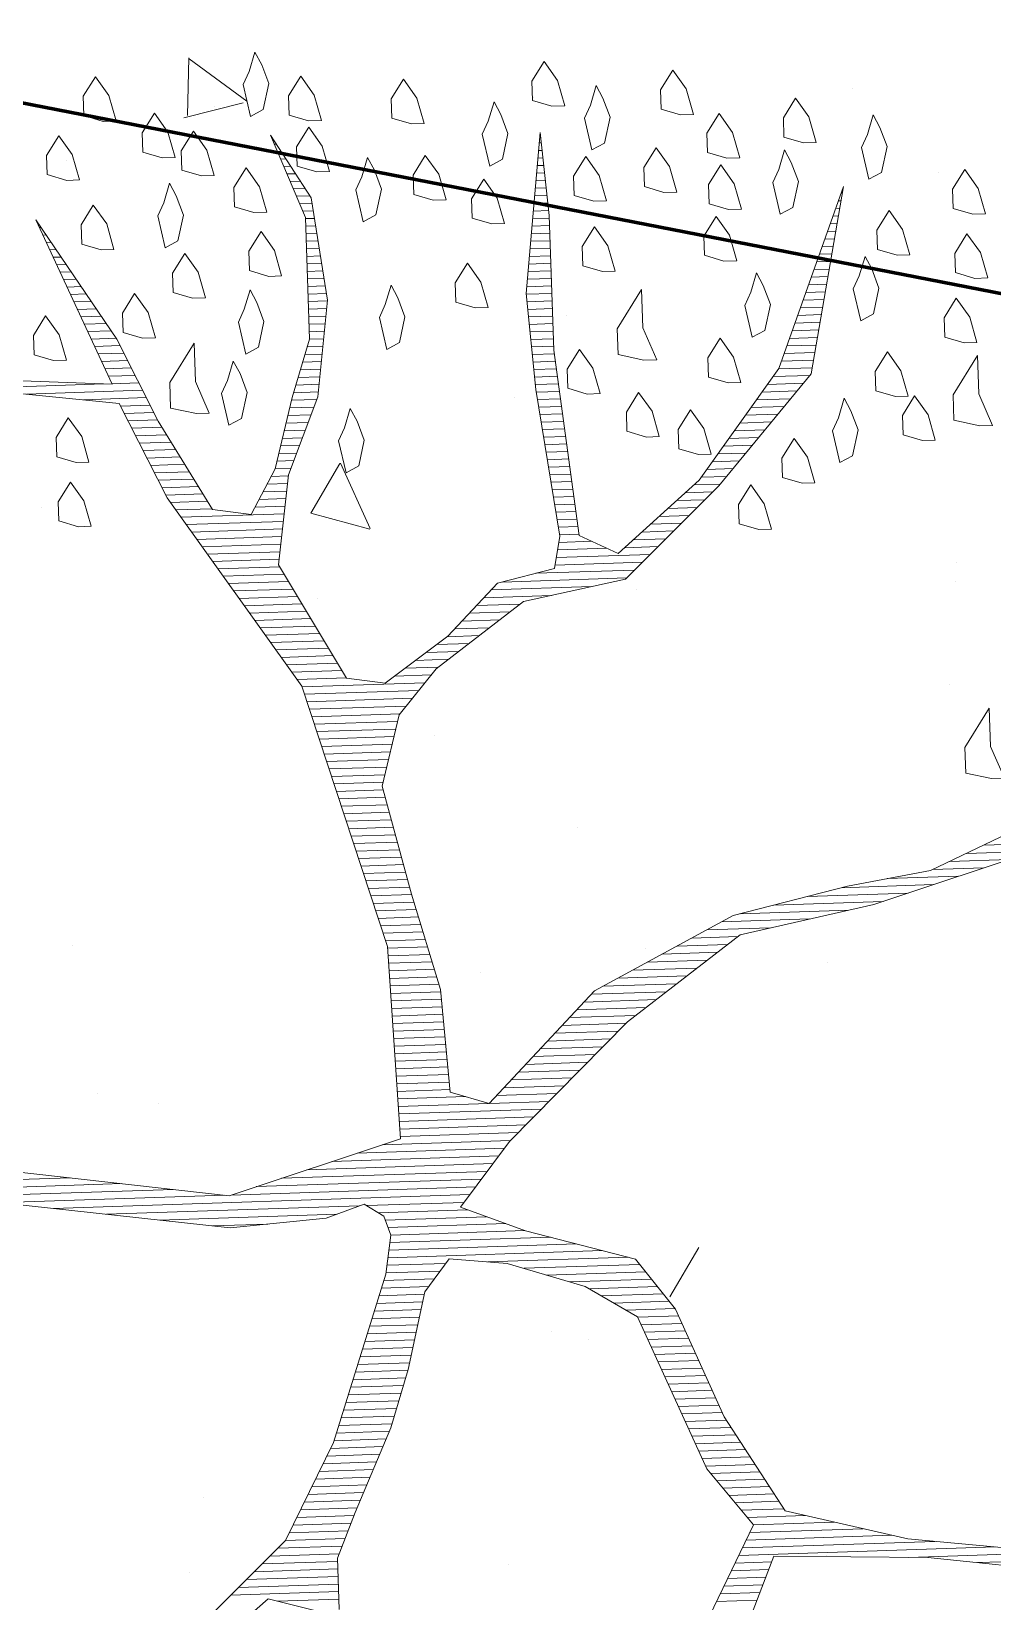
# Model space of a CAD drawing. Header units: millimetres. Extents: x 111 to 1506, y 14 to 566.
# Drawn here: x 224.107 to 224.994, y 93.529 to 94.977 of the extents above; entities that cross this region are included whole.
import ezdxf

# ---------------------------------------------------------------- set-up
doc = ezdxf.new("R2010")
doc.units = ezdxf.units.MM
doc.layers.add('ARBOLES', color=78, linetype='Continuous', lineweight=5)
doc.layers.add('G', color=254, linetype='Continuous', lineweight=5)

# ---------------------------------------------------------------- blocks, each defined once
blk = doc.blocks.new('*X16')
at = {"color": 0}
for p, q in [((17.5775, 17.92), (17.578, 17.92)), ((17.5814, 17.91), (17.584, 17.91)), ((17.5852, 17.9), (17.59, 17.9)), ((17.9321, 17.9), (17.9348, 17.9)), ((17.9333, 17.91), (17.9341, 17.91)), ((17.5891, 17.89), (17.596, 17.89)), ((17.5929, 17.88), (17.602, 17.88)), ((17.9297, 17.88), (17.9364, 17.88)), ((17.9309, 17.89), (17.9356, 17.89)), ((17.5967, 17.87), (17.608, 17.87)), ((17.6006, 17.86), (17.614, 17.86)), ((17.9273, 17.86), (17.9379, 17.86)), ((17.9285, 17.87), (17.9371, 17.87)), ((17.6044, 17.85), (17.62, 17.85)), ((17.6083, 17.84), (17.626, 17.84)), ((17.9249, 17.84), (17.9395, 17.84)), ((17.9261, 17.85), (17.9387, 17.85)), ((17.2621, 17.82), (17.2622, 17.82)), ((17.6121, 17.83), (17.6285, 17.83)), ((17.616, 17.82), (17.6298, 17.82)), ((17.9225, 17.82), (17.941, 17.82)), ((17.9237, 17.83), (17.9402, 17.83)), ((18.33, 17.82), (18.3316, 17.82)), ((17.2663, 17.81), (17.2685, 17.81)), ((17.2706, 17.8), (17.2748, 17.8)), ((17.6191, 17.81), (17.631, 17.81)), ((17.6191, 17.8), (17.6323, 17.8)), ((17.9201, 17.8), (17.9423, 17.8)), ((17.9213, 17.81), (17.9418, 17.81)), ((18.3221, 17.8), (18.3275, 17.8)), ((18.3261, 17.81), (18.3296, 17.81)), ((17.2748, 17.79), (17.2811, 17.79)), ((17.279, 17.78), (17.2874, 17.78)), ((17.6191, 17.79), (17.6335, 17.79)), ((17.6191, 17.78), (17.6348, 17.78)), ((17.9177, 17.78), (17.9423, 17.78)), ((17.9189, 17.79), (17.9423, 17.79)), ((18.3143, 17.78), (18.3234, 17.78)), ((18.3182, 17.79), (18.3254, 17.79)), ((17.2832, 17.77), (17.2937, 17.77)), ((17.2875, 17.76), (17.3001, 17.76)), ((17.6191, 17.77), (17.636, 17.77)), ((17.6191, 17.76), (17.6373, 17.76)), ((17.9153, 17.76), (17.9423, 17.76)), ((17.9165, 17.77), (17.9423, 17.77)), ((18.3064, 17.76), (18.3192, 17.76)), ((18.3104, 17.77), (18.3213, 17.77)), ((17.2917, 17.75), (17.3064, 17.75)), ((17.2959, 17.74), (17.3127, 17.74)), ((17.6191, 17.75), (17.6385, 17.75)), ((17.6191, 17.74), (17.6398, 17.74)), ((17.9129, 17.74), (17.9423, 17.74)), ((17.9141, 17.75), (17.9423, 17.75)), ((18.2986, 17.74), (18.3151, 17.74)), ((18.3025, 17.75), (18.3171, 17.75)), ((17.3002, 17.73), (17.319, 17.73)), ((17.3044, 17.72), (17.3253, 17.72)), ((17.3086, 17.71), (17.3316, 17.71)), ((17.6191, 17.73), (17.641, 17.73)), ((17.6191, 17.72), (17.6423, 17.72)), ((17.6191, 17.71), (17.6435, 17.71)), ((17.9093, 17.71), (17.9423, 17.71)), ((17.9105, 17.72), (17.9423, 17.72)), ((17.9117, 17.73), (17.9423, 17.73)), ((18.2868, 17.71), (18.3089, 17.71)), ((18.2907, 17.72), (18.3109, 17.72)), ((18.2946, 17.73), (18.313, 17.73)), ((17.3129, 17.7), (17.3379, 17.7)), ((17.3171, 17.69), (17.3443, 17.69)), ((17.6191, 17.7), (17.6445, 17.7)), ((17.6191, 17.69), (17.6431, 17.69)), ((17.9083, 17.7), (17.9423, 17.7)), ((17.909, 17.69), (17.9423, 17.69)), ((18.2789, 17.69), (18.3047, 17.69)), ((18.2829, 17.7), (18.3068, 17.7)), ((17.3213, 17.68), (17.3506, 17.68)), ((17.3256, 17.67), (17.3569, 17.67)), ((17.6191, 17.68), (17.6418, 17.68)), ((17.6191, 17.67), (17.6405, 17.67)), ((17.9097, 17.68), (17.9423, 17.68)), ((17.9103, 17.67), (17.9423, 17.67)), ((18.2711, 17.67), (18.3006, 17.67)), ((18.275, 17.68), (18.3027, 17.68)), ((17.3298, 17.66), (17.3632, 17.66)), ((17.334, 17.65), (17.368, 17.65)), ((17.619, 17.65), (17.6378, 17.65)), ((17.6191, 17.66), (17.6391, 17.66)), ((17.911, 17.66), (17.9423, 17.66)), ((17.9117, 17.65), (17.9423, 17.65)), ((18.2632, 17.65), (18.2965, 17.65)), ((18.2671, 17.66), (18.2985, 17.66)), ((17.3382, 17.64), (17.3727, 17.64)), ((17.3425, 17.63), (17.3773, 17.63)), ((17.6124, 17.63), (17.6351, 17.63)), ((17.6157, 17.64), (17.6365, 17.64)), ((17.9123, 17.64), (17.9423, 17.64)), ((17.913, 17.63), (17.9423, 17.63)), ((18.2554, 17.63), (18.2923, 17.63)), ((18.2593, 17.64), (18.2944, 17.64)), ((17.3467, 17.62), (17.3819, 17.62)), ((17.3509, 17.61), (17.3865, 17.61)), ((17.6057, 17.61), (17.6325, 17.61)), ((17.6091, 17.62), (17.6338, 17.62)), ((17.9137, 17.62), (17.9428, 17.62)), ((17.9143, 17.61), (17.9438, 17.61)), ((18.2475, 17.61), (18.2882, 17.61)), ((18.2514, 17.62), (18.2903, 17.62)), ((17.0572, 17.6), (17.3444, 17.6)), ((17.2417, 17.59), (17.3957, 17.59)), ((17.3552, 17.6), (17.3911, 17.6)), ((17.5991, 17.59), (17.6298, 17.59)), ((17.6024, 17.6), (17.6311, 17.6)), ((17.915, 17.6), (17.9448, 17.6)), ((17.9157, 17.59), (17.9459, 17.59)), ((18.2394, 17.59), (18.284, 17.59)), ((18.2436, 17.6), (18.2861, 17.6)), ((17.3167, 17.58), (17.4003, 17.58)), ((17.3657, 17.57), (17.405, 17.57)), ((17.5926, 17.57), (17.6261, 17.57)), ((17.5957, 17.58), (17.6285, 17.58)), ((17.9163, 17.58), (17.9469, 17.58)), ((17.9172, 17.57), (17.9479, 17.57)), ((18.2241, 17.57), (18.2717, 17.57)), ((18.2317, 17.58), (18.2805, 17.58)), ((17.3704, 17.56), (17.4096, 17.56)), ((17.3751, 17.55), (17.4142, 17.55)), ((17.5872, 17.55), (17.6178, 17.55)), ((17.5899, 17.56), (17.6219, 17.56)), ((17.9186, 17.56), (17.949, 17.56)), ((17.9199, 17.55), (17.95, 17.55)), ((18.2088, 17.55), (18.254, 17.55)), ((18.2164, 17.56), (18.2628, 17.56)), ((17.3797, 17.54), (17.4197, 17.54)), ((17.3844, 17.53), (17.4254, 17.53)), ((17.5817, 17.53), (17.6094, 17.53)), ((17.5844, 17.54), (17.6136, 17.54)), ((17.9212, 17.54), (17.951, 17.54)), ((17.9225, 17.53), (17.9521, 17.53)), ((18.1935, 17.53), (18.2364, 17.53)), ((18.2011, 17.54), (18.2452, 17.54)), ((17.3891, 17.52), (17.4311, 17.52)), ((17.3937, 17.51), (17.4369, 17.51)), ((17.5762, 17.51), (17.6011, 17.51)), ((17.579, 17.52), (17.6053, 17.52)), ((17.9238, 17.52), (17.9531, 17.52)), ((17.9251, 17.51), (17.9541, 17.51)), ((18.1782, 17.51), (18.2187, 17.51)), ((18.1858, 17.52), (18.2276, 17.52)), ((17.3984, 17.5), (17.4426, 17.5)), ((17.4031, 17.49), (17.4483, 17.49)), ((17.5708, 17.49), (17.5928, 17.49)), ((17.5735, 17.5), (17.5969, 17.5)), ((17.9264, 17.5), (17.9552, 17.5)), ((17.9277, 17.49), (17.9562, 17.49)), ((18.1629, 17.49), (18.2011, 17.49)), ((18.1706, 17.5), (18.2099, 17.5)), ((17.4077, 17.48), (17.454, 17.48)), ((17.4124, 17.47), (17.4597, 17.47)), ((17.4171, 17.46), (17.4654, 17.46)), ((17.5566, 17.46), (17.5834, 17.46)), ((17.5623, 17.47), (17.5849, 17.47)), ((17.568, 17.48), (17.5886, 17.48)), ((17.929, 17.48), (17.9572, 17.48)), ((17.9303, 17.47), (17.9583, 17.47)), ((17.9316, 17.46), (17.9593, 17.46)), ((18.14, 17.46), (18.1746, 17.46)), ((18.1476, 17.47), (18.1834, 17.47)), ((18.1553, 17.48), (18.1923, 17.48)), ((17.4217, 17.45), (17.4711, 17.45)), ((17.4276, 17.44), (17.4769, 17.44)), ((17.5452, 17.44), (17.5806, 17.44)), ((17.5509, 17.45), (17.582, 17.45)), ((17.9329, 17.45), (17.9604, 17.45)), ((17.9342, 17.44), (17.9614, 17.44)), ((18.1221, 17.44), (18.157, 17.44)), ((18.1323, 17.45), (18.1658, 17.45)), ((17.4343, 17.43), (17.4826, 17.43)), ((17.441, 17.42), (17.5777, 17.42)), ((17.5394, 17.43), (17.5792, 17.43)), ((17.9355, 17.43), (17.9624, 17.43)), ((17.9368, 17.42), (17.9635, 17.42)), ((18.0985, 17.42), (18.136, 17.42)), ((18.1103, 17.43), (18.1467, 17.43)), ((17.4476, 17.41), (17.5763, 17.41)), ((17.4543, 17.4), (17.5749, 17.4)), ((17.9381, 17.41), (17.9645, 17.41)), ((17.9394, 17.4), (17.9655, 17.4)), ((18.0748, 17.4), (18.1146, 17.4)), ((18.0867, 17.41), (18.1253, 17.41)), ((17.461, 17.39), (17.5734, 17.39)), ((17.4676, 17.38), (17.572, 17.38)), ((17.9407, 17.39), (17.9666, 17.39)), ((17.942, 17.38), (17.9676, 17.38)), ((18.0512, 17.38), (18.0931, 17.38)), ((18.063, 17.39), (18.1038, 17.39)), ((17.4743, 17.37), (17.5706, 17.37)), ((17.481, 17.36), (17.5692, 17.36)), ((17.9387, 17.36), (18.004, 17.36)), ((17.9407, 17.37), (17.984, 17.37)), ((18.0276, 17.36), (18.0717, 17.36)), ((18.0394, 17.37), (18.0824, 17.37)), ((17.4876, 17.35), (17.5695, 17.35)), ((17.4943, 17.34), (17.5751, 17.34)), ((17.9347, 17.34), (18.0503, 17.34)), ((17.9367, 17.35), (18.061, 17.35)), ((17.501, 17.33), (17.5807, 17.33)), ((17.5076, 17.32), (17.5862, 17.32)), ((17.8637, 17.32), (18.0288, 17.32)), ((17.9087, 17.33), (18.0396, 17.33)), ((17.5143, 17.31), (17.5918, 17.31)), ((17.521, 17.3), (17.5973, 17.3)), ((17.8387, 17.3), (17.9283, 17.3)), ((17.8487, 17.31), (17.9816, 17.31)), ((17.5276, 17.29), (17.6029, 17.29)), ((17.5343, 17.28), (17.6084, 17.28)), ((17.8187, 17.28), (17.873, 17.28)), ((17.8287, 17.29), (17.887, 17.29)), ((17.541, 17.27), (17.614, 17.27)), ((17.5476, 17.26), (17.6195, 17.26)), ((17.7987, 17.26), (17.845, 17.26)), ((17.8087, 17.27), (17.859, 17.27)), ((17.5543, 17.25), (17.6251, 17.25)), ((17.561, 17.24), (17.6307, 17.24)), ((17.7741, 17.24), (17.817, 17.24)), ((17.7884, 17.25), (17.831, 17.25)), ((17.5676, 17.23), (17.6362, 17.23)), ((17.5743, 17.22), (17.6418, 17.22)), ((17.581, 17.21), (17.6473, 17.21)), ((17.7313, 17.21), (17.775, 17.21)), ((17.7456, 17.22), (17.789, 17.22)), ((17.7599, 17.23), (17.803, 17.23)), ((17.5876, 17.2), (17.6529, 17.2)), ((17.5939, 17.19), (17.7568, 17.19)), ((17.717, 17.2), (17.7653, 17.2)), ((17.5968, 17.18), (17.7482, 17.18)), ((17.5998, 17.17), (17.7396, 17.17)), ((17.6027, 17.16), (17.731, 17.16)), ((17.6056, 17.15), (17.7225, 17.15)), ((17.6085, 17.14), (17.7189, 17.14)), ((17.6115, 17.13), (17.7161, 17.13)), ((17.6144, 17.12), (17.7134, 17.12)), ((17.6173, 17.11), (17.7107, 17.11)), ((17.6203, 17.1), (17.7079, 17.1)), ((17.6232, 17.09), (17.7052, 17.09)), ((17.6261, 17.08), (17.7025, 17.08)), ((17.629, 17.07), (17.6998, 17.07)), ((17.632, 17.06), (17.697, 17.06)), ((17.6349, 17.05), (17.6968, 17.05)), ((17.6378, 17.04), (17.6992, 17.04)), ((17.6407, 17.03), (17.7015, 17.03)), ((17.6437, 17.02), (17.7039, 17.02)), ((17.6466, 17.01), (17.7062, 17.01)), ((17.6495, 17), (17.7086, 17)), ((17.6524, 16.99), (17.7109, 16.99)), ((17.6554, 16.98), (17.7133, 16.98)), ((17.6583, 16.97), (17.7156, 16.97)), ((17.6612, 16.96), (17.718, 16.96)), ((17.6642, 16.95), (17.7204, 16.95)), ((17.6671, 16.94), (17.7227, 16.94)), ((18.4668, 16.94), (18.5567, 16.94)), ((18.4896, 16.95), (18.6918, 16.95)), ((17.67, 16.93), (17.7251, 16.93)), ((17.6729, 16.92), (17.7274, 16.92)), ((18.4211, 16.92), (18.4892, 16.92)), ((18.4439, 16.93), (18.523, 16.93)), ((17.6759, 16.91), (17.7298, 16.91)), ((17.6788, 16.9), (17.7324, 16.9)), ((18.2995, 16.9), (18.4217, 16.9)), ((18.3608, 16.91), (18.4555, 16.91)), ((17.6817, 16.89), (17.7351, 16.89)), ((17.6846, 16.88), (17.7378, 16.88)), ((18.2095, 16.88), (18.3542, 16.88)), ((18.2545, 16.89), (18.388, 16.89)), ((17.6876, 16.87), (17.7404, 16.87)), ((17.6905, 16.86), (17.7431, 16.86)), ((18.1392, 16.86), (18.2561, 16.86)), ((18.1645, 16.87), (18.3086, 16.87)), ((17.6934, 16.85), (17.7458, 16.85)), ((17.6957, 16.84), (17.7484, 16.84)), ((18.0992, 16.84), (18.1601, 16.84)), ((18.1192, 16.85), (18.2036, 16.85)), ((17.6961, 16.83), (17.7511, 16.83)), ((17.6964, 16.82), (17.7538, 16.82)), ((18.0592, 16.82), (18.1324, 16.82)), ((18.0792, 16.83), (18.1463, 16.83)), ((17.6967, 16.81), (17.7564, 16.81)), ((17.6971, 16.8), (17.7591, 16.8)), ((18.0192, 16.8), (18.1047, 16.8)), ((18.0392, 16.81), (18.1186, 16.81)), ((17.6974, 16.79), (17.7618, 16.79)), ((17.6977, 16.78), (17.7639, 16.78)), ((17.9792, 16.78), (18.0771, 16.78)), ((17.9992, 16.79), (18.0909, 16.79)), ((17.6981, 16.77), (17.7645, 16.77)), ((17.6984, 16.76), (17.7651, 16.76)), ((17.9535, 16.76), (18.0494, 16.76)), ((17.9635, 16.77), (18.0632, 16.77)), ((17.6987, 16.75), (17.7657, 16.75)), ((17.6991, 16.74), (17.7664, 16.74)), ((17.9335, 16.74), (18.0217, 16.74)), ((17.9435, 16.75), (18.0355, 16.75)), ((17.6994, 16.73), (17.767, 16.73)), ((17.6997, 16.72), (17.7676, 16.72)), ((17.9135, 16.72), (17.9979, 16.72)), ((17.9235, 16.73), (18.0084, 16.73)), ((17.7001, 16.71), (17.7682, 16.71)), ((17.7004, 16.7), (17.7689, 16.7)), ((17.7007, 16.69), (17.7695, 16.69)), ((17.8835, 16.69), (17.9662, 16.69)), ((17.8935, 16.7), (17.9768, 16.7)), ((17.9035, 16.71), (17.9873, 16.71)), ((17.7011, 16.68), (17.7701, 16.68)), ((17.7014, 16.67), (17.7707, 16.67)), ((17.8635, 16.67), (17.9451, 16.67)), ((17.8735, 16.68), (17.9556, 16.68)), ((17.7017, 16.66), (17.7714, 16.66)), ((17.7021, 16.65), (17.772, 16.65)), ((17.8435, 16.65), (17.924, 16.65)), ((17.8535, 16.66), (17.9345, 16.66)), ((17.7024, 16.64), (17.7924, 16.64)), ((17.7027, 16.63), (17.8224, 16.63)), ((17.8235, 16.63), (17.9029, 16.63)), ((17.8335, 16.64), (17.9134, 16.64)), ((17.7031, 16.62), (17.8923, 16.62)), ((17.7034, 16.61), (17.8818, 16.61)), ((17.7037, 16.6), (17.8712, 16.6)), ((17.7041, 16.59), (17.8606, 16.59)), ((17.646, 16.57), (17.8418, 16.57)), ((17.6798, 16.58), (17.8501, 16.58)), ((17.1564, 16.55), (17.2651, 16.55)), ((17.5785, 16.55), (17.8258, 16.55)), ((17.6123, 16.56), (17.8338, 16.56)), ((17.163, 16.54), (17.3331, 16.54)), ((17.1697, 16.53), (17.401, 16.53)), ((17.511, 16.53), (17.8098, 16.53)), ((17.5448, 16.54), (17.8178, 16.54)), ((17.1764, 16.52), (17.469, 16.52)), ((17.2412, 16.51), (17.7938, 16.51)), ((17.4773, 16.52), (17.8018, 16.52)), ((17.3112, 16.5), (17.6466, 16.5)), ((17.3812, 16.49), (17.6166, 16.49)), ((17.6564, 16.5), (17.7858, 16.5)), ((17.6714, 16.49), (17.7899, 16.49)), ((17.4512, 16.48), (17.5245, 16.48)), ((17.6804, 16.48), (17.8149, 16.48)), ((17.6837, 16.47), (17.8399, 16.47)), ((17.6855, 16.45), (17.8986, 16.45)), ((17.687, 16.46), (17.8649, 16.46)), ((17.6805, 16.42), (17.7592, 16.42)), ((17.6822, 16.43), (17.9666, 16.43)), ((17.6839, 16.44), (17.9326, 16.44)), ((17.8145, 16.42), (18.0006, 16.42)), ((17.6757, 16.4), (17.7432, 16.4)), ((17.6789, 16.41), (17.7512, 16.41)), ((17.8617, 16.41), (18.0157, 16.41)), ((17.8916, 16.4), (18.0232, 16.4)), ((17.6687, 16.38), (17.7289, 16.38)), ((17.6722, 16.39), (17.7352, 16.39)), ((17.9216, 16.39), (18.0307, 16.39)), ((17.9473, 16.38), (18.0382, 16.38)), ((17.6618, 16.36), (17.7239, 16.36)), ((17.6653, 16.37), (17.7264, 16.37)), ((17.9633, 16.37), (18.0457, 16.37)), ((17.9793, 16.36), (18.0532, 16.36)), ((17.6549, 16.34), (17.7189, 16.34)), ((17.6584, 16.35), (17.7214, 16.35)), ((17.9953, 16.35), (18.0607, 16.35)), ((18.0106, 16.34), (18.0651, 16.34)), ((17.648, 16.32), (17.7139, 16.32)), ((17.6514, 16.33), (17.7164, 16.33)), ((18.0147, 16.33), (18.0692, 16.33)), ((18.0189, 16.32), (18.0733, 16.32)), ((17.6411, 16.3), (17.7089, 16.3)), ((17.6445, 16.31), (17.7114, 16.31)), ((18.0231, 16.31), (18.0774, 16.31)), ((18.0272, 16.3), (18.0816, 16.3)), ((17.6341, 16.28), (17.7038, 16.28)), ((17.6376, 16.29), (17.7064, 16.29)), ((18.0314, 16.29), (18.0857, 16.29)), ((18.0356, 16.28), (18.0898, 16.28)), ((17.6272, 16.26), (17.6971, 16.26)), ((17.6307, 16.27), (17.7005, 16.27)), ((18.0397, 16.27), (18.0939, 16.27)), ((18.0439, 16.26), (18.098, 16.26)), ((17.6203, 16.24), (17.6905, 16.24)), ((17.6237, 16.25), (17.6938, 16.25)), ((18.0481, 16.25), (18.1021, 16.25)), ((18.0522, 16.24), (18.1063, 16.24)), ((17.6134, 16.22), (17.6838, 16.22)), ((17.6168, 16.23), (17.6871, 16.23)), ((18.0564, 16.23), (18.1104, 16.23)), ((18.0606, 16.22), (18.1145, 16.22)), ((17.6064, 16.2), (17.6766, 16.2)), ((17.6099, 16.21), (17.6805, 16.21)), ((18.0647, 16.21), (18.1186, 16.21)), ((18.0689, 16.2), (18.1236, 16.2)), ((17.5928, 16.17), (17.6627, 16.17)), ((17.5981, 16.18), (17.6673, 16.18)), ((17.603, 16.19), (17.6719, 16.19)), ((18.0731, 16.19), (18.1296, 16.19)), ((18.0772, 16.18), (18.1356, 16.18)), ((18.0814, 16.17), (18.1416, 16.17)), ((17.5821, 16.15), (17.6535, 16.15)), ((17.5874, 16.16), (17.6581, 16.16)), ((18.0856, 16.16), (18.1476, 16.16)), ((18.0897, 16.15), (18.1536, 16.15)), ((17.5714, 16.13), (17.6443, 16.13)), ((17.5768, 16.14), (17.6489, 16.14)), ((18.0939, 16.14), (18.1596, 16.14)), ((18.1004, 16.13), (18.1656, 16.13)), ((17.5608, 16.11), (17.635, 16.11)), ((17.5661, 16.12), (17.6396, 16.12)), ((18.1082, 16.12), (18.1716, 16.12)), ((18.116, 16.11), (18.1776, 16.11)), ((17.5501, 16.09), (17.6259, 16.09)), ((17.5554, 16.1), (17.6304, 16.1)), ((18.1237, 16.1), (18.1836, 16.1)), ((18.1315, 16.09), (18.1896, 16.09)), ((17.5394, 16.07), (17.6174, 16.07)), ((17.5448, 16.08), (17.6216, 16.08)), ((18.1393, 16.08), (18.1956, 16.08)), ((18.1471, 16.07), (18.2239, 16.07)), ((17.5234, 16.05), (17.6088, 16.05)), ((17.5341, 16.06), (17.6131, 16.06)), ((18.1497, 16.05), (18.2999, 16.05)), ((18.1549, 16.06), (18.2619, 16.06)), ((17.502, 16.03), (17.6021, 16.03)), ((17.5127, 16.04), (17.6045, 16.04)), ((18.1392, 16.03), (18.3946, 16.03)), ((18.1444, 16.04), (18.3379, 16.04)), ((17.4806, 16.01), (17.6021, 16.01)), ((17.4913, 16.02), (17.6021, 16.02)), ((18.1287, 16.01), (18.1773, 16.01)), ((18.1339, 16.02), (18.4746, 16.02)), ((18.3591, 16.01), (18.5546, 16.01)), ((17.4591, 15.99), (17.6021, 15.99)), ((17.4698, 16), (17.6021, 16)), ((18.1182, 15.99), (18.1688, 15.99)), ((18.1235, 16), (18.173, 16)), ((18.4501, 16), (18.6064, 16)), ((17.5206, 15.98), (17.6021, 15.98)), ((18.1077, 15.97), (18.1604, 15.97)), ((18.113, 15.98), (18.1646, 15.98)), ((18.1025, 15.96), (18.1562, 15.96))]:
    blk.add_line(p, q, dxfattribs=at)
blk = doc.blocks.new('E1E')
at = {"layer": 'ARBOLES', "ltscale": 0.2}
for p, q in [((95.7844, 58.7923), (95.7844, 58.7923)), ((95.801, 58.7086), (95.801, 58.7086)), ((95.4599, 58.6504), (95.4599, 58.6504)), ((95.1355, 58.5085), (95.1355, 58.5085)), ((95.2104, 58.4729), (95.2104, 58.4729)), ((95.013, 58.4632), (95.013, 58.4632)), ((96.0502, 58.4349), (96.0502, 58.4349)), ((95.4709, 58.3857), (95.4709, 58.3857)), ((95.5121, 58.3932), (95.5121, 58.3932)), ((96.0788, 58.338), (96.0788, 58.338)), ((96.0113, 58.3231), (96.0113, 58.3231)), ((95.3957, 58.2452), (95.4049, 58.3083)), ((95.7543, 58.1961), (95.7543, 58.1961)), ((96.1659, 58.1962), (96.1659, 58.1962)), ((95.7346, 58.0534), (95.7346, 58.0534)), ((95.5753, 57.9605), (95.5753, 57.9605)), ((95.3825, 57.8989), (95.3825, 57.8989)), ((95.6956, 57.8639), (95.6956, 57.8639)), ((95.8816, 57.8288), (95.8816, 57.8288)), ((96.3808, 57.7588), (96.3808, 57.7588)), ((96.0586, 57.7367), (96.0586, 57.7367)), ((96.1011, 57.6524), (96.0338, 57.644)), ((96.0922, 57.5891), (96.1014, 57.6522)), ((96.0916, 57.5886), (96.0336, 57.6433)), ((95.7341, 57.5948), (95.7341, 57.5948)), ((95.3729, 57.5622), (95.3729, 57.5622)), ((95.4096, 57.4529), (95.4096, 57.4529)), ((95.9403, 57.448), (95.9403, 57.448)), ((95.4163, 57.4332), (95.4163, 57.4332)), ((96.4995, 57.3914), (96.4995, 57.3914)), ((95.9202, 57.3422), (95.9202, 57.3422)), ((95.7535, 57.3323), (95.7535, 57.3323)), ((96.3968, 57.2987), (96.3421, 57.2587)), ((96.4168, 57.2351), (96.3942, 57.2948)), ((96.37, 57.2738), (96.37, 57.2738)), ((96.2526, 57.2622), (96.2526, 57.2622)), ((96.4161, 57.2358), (96.3388, 57.2555)), ((96.0455, 57.1319), (96.0455, 57.1319)), ((95.5976, 57.0405), (95.5976, 57.0405)), ((95.721, 56.99), (95.721, 56.99))]:
    blk.add_line(p, q, dxfattribs=at)
for points in [[(96.4476, 57.6498), (96.3442, 57.6194), (96.2553, 57.6966), (96.0383, 57.8338), (95.8415, 58.0658), (95.7481, 58.258), (95.9006, 58.3882), (96.1362, 58.4542)], [(96.1282, 58.4896), (95.8861, 58.4207), (95.7914, 58.3708), (95.7582, 58.3404), (95.7329, 58.3447), (95.7177, 58.3613), (95.7068, 58.4033), (95.69, 58.5984), (95.6986, 58.7192), (95.7556, 58.8537)], [(95.7376, 58.8768), (95.6921, 58.7864), (95.6408, 58.7791)], [(95.6147, 58.7675), (95.6379, 58.7155), (95.6387, 58.6613), (95.6373, 58.5593), (95.6439, 58.4921), (95.6591, 58.4054), (95.6476, 58.3613), (95.5861, 58.3417), (95.4965, 58.333), (95.43, 58.3423), (95.2954, 58.4695), (95.2238, 58.5077), (95.2346, 58.6762)], [(95.1869, 58.6783), (95.1899, 58.5316), (95.0309, 58.4686), (94.8791, 58.4244)], [(94.8943, 58.4077), (95.0591, 58.4577), (95.1971, 58.4802), (95.2991, 58.4087), (95.3939, 58.3185), (95.4561, 58.2838), (95.5811, 58.3005), (95.6577, 58.3035), (95.6347, 58.2152), (95.5632, 58.0431), (95.4838, 57.9065), (95.3588, 57.8196), (95.2064, 57.6894)], [(95.231, 57.6692), (95.3147, 57.761), (95.3935, 57.8117), (95.499, 57.8898), (95.6102, 58.0251), (95.6715, 58.1849), (95.7164, 58.1893), (95.7692, 58.0881), (95.8387, 58.0021), (95.9139, 57.9032), (95.9263, 57.8229), (95.9075, 57.76), (95.8454, 57.6544), (95.75, 57.5886), (95.693, 57.4541), (95.6447, 57.3001), (95.6897, 57.0941), (95.6801, 57.308), (95.7154, 57.4563), (95.7681, 57.5655), (95.8158, 57.5633), (95.9193, 57.3834), (95.9802, 57.2468), (96.0243, 57.1651), (95.9714, 57.3364), (95.9215, 57.4311), (95.8354, 57.572), (95.8274, 57.6074), (95.8801, 57.6465), (95.909, 57.7217), (95.9538, 57.7962), (95.9957, 57.8071), (96.1128, 57.719), (96.1404, 57.6221), (96.1426, 57.5296), (96.173, 57.4262), (96.2324, 57.3279), (96.3004, 57.2803), (96.2302, 57.3504), (96.1752, 57.4739), (96.1686, 57.5412), (96.1563, 57.6214), (96.162, 57.6785), (96.2039, 57.6894), (96.2965, 57.6215), (96.3732, 57.5543), (96.5063, 57.4655), (96.3594, 57.6027), (96.4534, 57.6368)]]:
    blk.add_lwpolyline(points, dxfattribs=at)
for points in [[(96.3347, 57.7632), (96.3571, 57.7654), (96.3658, 57.7459), (96.3615, 57.7206), (96.3398, 57.7343), (96.3217, 57.7574)], [(96.3637, 57.6982), (96.3861, 57.7003), (96.3948, 57.6808), (96.3905, 57.6555), (96.3688, 57.6692), (96.3507, 57.6924)], [(95.2902, 57.641), (95.3192, 57.6461), (95.3307, 57.6201), (95.3221, 57.5695), (95.3047, 57.6085), (95.2772, 57.6352)], [(96.2604, 57.5976), (96.2893, 57.6027), (96.3009, 57.5767), (96.2923, 57.5261), (96.2749, 57.5651), (96.2474, 57.5918)], [(96.4295, 57.6028), (96.452, 57.605), (96.4606, 57.5855), (96.4563, 57.5602), (96.4346, 57.5739), (96.4165, 57.597)], [(96.1021, 57.5505), (96.1028, 57.5664), (96.0818, 57.596), (96.0717, 57.5837), (96.0768, 57.5548), (96.092, 57.5382), (96.1043, 57.5281)], [(96.2424, 57.5506), (96.2431, 57.5665), (96.2221, 57.5961), (96.212, 57.5838), (96.2171, 57.5549), (96.2322, 57.5383), (96.2445, 57.5282)], [(96.3472, 57.5427), (96.3696, 57.5449), (96.3783, 57.5254), (96.374, 57.5001), (96.3523, 57.5138), (96.3342, 57.5369)], [(96.2547, 57.4704), (96.2554, 57.4863), (96.2344, 57.5159), (96.2243, 57.5036), (96.2294, 57.4747), (96.2446, 57.4581), (96.2569, 57.448)], [(95.6337, 57.4822), (95.6561, 57.4844), (95.6648, 57.4649), (95.6605, 57.4396), (95.6388, 57.4533), (95.6207, 57.4764)], [(96.3125, 57.4805), (96.3349, 57.4827), (96.3436, 57.4632), (96.3393, 57.4379), (96.3176, 57.4516), (96.2995, 57.4747)], [(96.4268, 57.469), (96.4492, 57.4712), (96.4578, 57.4517), (96.4535, 57.4264), (96.4318, 57.4401), (96.4137, 57.4633)], [(96.1116, 57.4067), (96.1123, 57.4226), (96.0913, 57.4522), (96.0812, 57.4399), (96.0863, 57.411), (96.1015, 57.3944), (96.1138, 57.3842)], [(95.727, 57.4302), (95.7494, 57.4324), (95.7581, 57.4129), (95.7538, 57.3876), (95.7321, 57.4013), (95.714, 57.4245)], [(95.7877, 57.4339), (95.8102, 57.4361), (95.8188, 57.4166), (95.8145, 57.3913), (95.7928, 57.405), (95.7747, 57.4281)], [(96.2432, 57.4263), (96.2656, 57.4285), (96.2743, 57.4089), (96.2699, 57.3836), (96.2482, 57.3974), (96.2302, 57.4205)], [(96.382, 57.3946), (96.3827, 57.4105), (96.3617, 57.4401), (96.3516, 57.4278), (96.3567, 57.3989), (96.3719, 57.3823), (96.3842, 57.3721)], [(95.6085, 57.4164), (95.6309, 57.4186), (95.6396, 57.3991), (95.6353, 57.3738), (95.6136, 57.3875), (95.5955, 57.4106)], [(95.8666, 57.4144), (95.889, 57.4166), (95.8976, 57.3971), (95.8933, 57.3718), (95.8716, 57.3855), (95.8535, 57.4086)], [(96.4911, 57.412), (96.5135, 57.4142), (96.5222, 57.3947), (96.5179, 57.3694), (96.4962, 57.3831), (96.4781, 57.4062)], [(95.5984, 57.334), (95.5991, 57.3499), (95.5781, 57.3795), (95.568, 57.3672), (95.5731, 57.3383), (95.5883, 57.3217), (95.6006, 57.3116)], [(96.0177, 57.3726), (96.0401, 57.3748), (96.0488, 57.3553), (96.0444, 57.33), (96.0227, 57.3437), (96.0047, 57.3668)], [(95.8225, 57.3559), (95.8514, 57.3609), (95.863, 57.3349), (95.8544, 57.2843), (95.837, 57.3233), (95.8095, 57.3501)], [(96.2851, 57.367), (96.3075, 57.3692), (96.3162, 57.3497), (96.3119, 57.3244), (96.2902, 57.3381), (96.2721, 57.3612)], [(95.7264, 57.3442), (95.7488, 57.3464), (95.7575, 57.3269), (95.7531, 57.3016), (95.7314, 57.3153), (95.7134, 57.3384)], [(96.3545, 57.3512), (96.377, 57.3533), (96.3856, 57.3338), (96.3813, 57.3085), (96.3596, 57.3223), (96.3415, 57.3454)], [(96.4023, 57.349), (96.4247, 57.3512), (96.4334, 57.3317), (96.429, 57.3064), (96.4073, 57.3201), (96.3893, 57.3432)], [(96.4782, 57.3361), (96.5006, 57.3383), (96.5093, 57.3187), (96.5049, 57.2934), (96.4833, 57.3072), (96.4652, 57.3303)], [(95.5023, 57.3224), (95.5247, 57.3246), (95.5334, 57.305), (95.5291, 57.2797), (95.5074, 57.2935), (95.4893, 57.3166)], [(96.1891, 57.2853), (96.1898, 57.3012), (96.1688, 57.3308), (96.1587, 57.3185), (96.1637, 57.2896), (96.1789, 57.273), (96.1912, 57.2629)], [(95.4495, 57.2833), (95.4785, 57.2884), (95.49, 57.2624), (95.4814, 57.2118), (95.464, 57.2508), (95.4365, 57.2775)], [(95.5486, 57.2884), (95.571, 57.2906), (95.5797, 57.2711), (95.5753, 57.2458), (95.5537, 57.2595), (95.5356, 57.2826)], [(95.7409, 57.2416), (95.7416, 57.2575), (95.7206, 57.2871), (95.7105, 57.2748), (95.7156, 57.2459), (95.7308, 57.2293), (95.7431, 57.2192)], [(96.2375, 57.299), (96.2599, 57.3012), (96.2686, 57.2817), (96.2643, 57.2564), (96.2426, 57.2701), (96.2245, 57.2932)], [(95.9021, 57.2822), (95.9245, 57.2844), (95.9332, 57.2648), (95.9288, 57.2395), (95.9071, 57.2533), (95.8891, 57.2764)], [(96.0358, 57.2794), (96.0582, 57.2816), (96.0669, 57.262), (96.0626, 57.2367), (96.0409, 57.2505), (96.0228, 57.2736)], [(96.1059, 57.2794), (96.1283, 57.2816), (96.137, 57.2621), (96.1327, 57.2368), (96.111, 57.2505), (96.0929, 57.2736)], [(96.3489, 57.2239), (96.3496, 57.2398), (96.3286, 57.2695), (96.3185, 57.2572), (96.3236, 57.2282), (96.3387, 57.2116), (96.351, 57.2015)], [(96.2671, 57.2499), (96.2896, 57.2521), (96.2982, 57.2326), (96.2939, 57.2073), (96.2722, 57.221), (96.2541, 57.2441)], [(95.6361, 57.1793), (95.6368, 57.1952), (95.6158, 57.2249), (95.6057, 57.2126), (95.6108, 57.1837), (95.626, 57.167), (95.6383, 57.1569)], [(95.7814, 57.2206), (95.8038, 57.2228), (95.8125, 57.2033), (95.8082, 57.178), (95.7865, 57.1917), (95.7684, 57.2149)], [(95.9404, 57.2135), (95.9628, 57.2157), (95.9715, 57.1962), (95.9672, 57.1709), (95.9455, 57.1846), (95.9274, 57.2077)], [(96.0821, 57.1753), (96.0829, 57.1912), (96.0619, 57.2208), (96.0518, 57.2085), (96.0568, 57.1796), (96.072, 57.163), (96.0843, 57.1529)], [(95.5002, 57.2045), (95.5226, 57.2067), (95.5313, 57.1872), (95.527, 57.1619), (95.5053, 57.1756), (95.4872, 57.1988)], [(96.1602, 57.2101), (96.1826, 57.2122), (96.1913, 57.1927), (96.187, 57.1674), (96.1653, 57.1812), (96.1472, 57.2043)], [(95.7981, 57.1657), (95.8205, 57.1679), (95.8292, 57.1484), (95.8248, 57.1231), (95.8031, 57.1368), (95.785, 57.1599)], [(95.8718, 57.1752), (95.8942, 57.1773), (95.9029, 57.1578), (95.8986, 57.1325), (95.8769, 57.1463), (95.8588, 57.1694)], [(95.7634, 57.1035), (95.7641, 57.1194), (95.7431, 57.149), (95.733, 57.1368), (95.7381, 57.1078), (95.7533, 57.0912), (95.7656, 57.0811)], [(95.9839, 57.116), (95.9846, 57.1319), (95.9636, 57.1615), (95.9535, 57.1492), (95.9586, 57.1203), (95.9738, 57.1037), (95.9861, 57.0936)], [(95.5162, 57.1337), (95.5386, 57.1359), (95.5472, 57.1164), (95.5429, 57.0911), (95.5212, 57.1048), (95.5031, 57.1279)], [(95.6058, 57.1424), (95.6282, 57.1446), (95.6369, 57.1251), (95.6326, 57.0998), (95.6109, 57.1135), (95.5928, 57.1367)], [(96.0229, 57.1333), (96.0453, 57.1355), (96.054, 57.116), (96.0497, 57.0907), (96.028, 57.1044), (96.0099, 57.1275)], [(95.8212, 57.1137), (95.8436, 57.1159), (95.8523, 57.0964), (95.848, 57.071), (95.8263, 57.0848), (95.8082, 57.1079)], [(95.887, 57.0884), (95.9094, 57.0906), (95.9181, 57.0711), (95.9138, 57.0458), (95.8921, 57.0595), (95.874, 57.0826)], [(95.5451, 57.0687), (95.5675, 57.0709), (95.5762, 57.0513), (95.5719, 57.026), (95.5502, 57.0398), (95.5321, 57.0629)], [(95.6868, 57.0305), (95.6875, 57.0464), (95.6666, 57.076), (95.6564, 57.0637), (95.6615, 57.0348), (95.6767, 57.0182), (95.689, 57.008)], [(95.749, 57.0659), (95.7714, 57.0681), (95.7801, 57.0486), (95.7757, 57.0233), (95.7541, 57.037), (95.736, 57.0601)]]:
    blk.add_lwpolyline(points, close=True, dxfattribs=at)
at = {"layer": 'ARBOLES', "ltscale": 0.2, "xscale": 0.8372139817761642, "yscale": 0.8372139817761642, "zscale": 0.8372139817761642, "rotation": 204.0028523145856}
blk.add_blockref('*X16', (103.6395, 76.9735), dxfattribs=at)

msp = doc.modelspace()

# ---------------------------------------------------------------- hatches: boundary and pattern name
at = {"layer": 'G', "lineweight": 100, "ltscale": 1000}
h = msp.add_hatch(dxfattribs=at)
h.set_pattern_fill('AR-HBONE', color=256, scale=0.046, angle=-105.01068, style=0)
h.set_pattern_definition([(299.989322, (1759.44181, -290.11183), (0.251336119, -0.067395514), [0.552, -0.184]), (29.989322, (1759.53378, -290.2712), (0.251336119, -0.067395514), [0.552, -0.184])])
edge = h.paths.add_edge_path()
edge.add_line((245.14386, 88.77243), (288.23794, 78.57046))
edge.add_line((288.23794, 78.57046), (200.7159, 95.15598))
edge.add_line((200.7159, 95.15598), (201.10543, 97.11776))
edge.add_line((201.10543, 97.11776), (290.19297, 80.23558))

# ---------------------------------------------------------------- linework, layer by layer
at = {"lineweight": 100, "ltscale": 1000}
msp.add_line((245.42848, 90.76147), (221.14082, 95.48619), dxfattribs=at)

# ---------------------------------------------------------------- block references
at = {"layer": 'ARBOLES', "color": 0, "xscale": 0.8310831642732954, "yscale": 0.8310831642732954, "zscale": 0.8310831642732954, "rotation": 157.9147716791316}
msp.add_blockref('E1E', (316.38776, 108.90154), dxfattribs=at)

doc.saveas('drawing.dxf')
